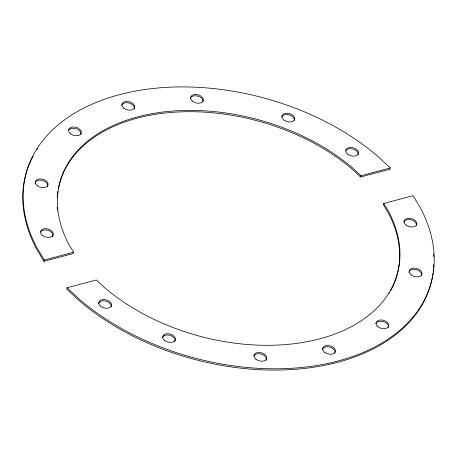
<?xml version="1.0" encoding="UTF-8"?>
<svg xmlns="http://www.w3.org/2000/svg" width="457" height="457" viewBox="0 0 457 457"><rect width="100%" height="100%" fill="white"/><g stroke="black" fill="none" stroke-linecap="round" stroke-linejoin="round"><path stroke-width="0.69" d="M390.249 167.93L360.973 175.728L353.067 168.353A174.82 112.136 15.1 0 0 137.443 116.923A174.82 112.136 15.1 0 0 68.681 244.072L73.571 252.247L73.223 253.544L43.946 261.335L44.295 260.044L36.686 247.311A209.786 134.564 15.1 0 1 119.197 94.736A209.786 134.564 15.1 0 1 377.95 156.454L390.249 167.93L389.901 169.227L360.619 177.019L352.718 169.65A174.82 112.136 15.1 0 0 175.054 112.159A174.82 112.136 15.1 0 0 58.382 188.61M67.099 287.773L79.404 299.255A209.786 134.564 15.1 0 0 338.151 360.967A209.786 134.564 15.1 0 0 420.663 208.392L413.054 195.665L383.777 203.456L388.667 211.637A174.82 112.136 15.1 0 1 319.906 338.786A174.82 112.136 15.1 0 1 104.282 287.356L96.381 279.981L67.099 287.773L66.751 289.07L79.05 300.546A209.786 134.564 15.1 0 0 293.257 369.462A209.786 134.564 15.1 0 0 432.516 276.422M360.619 177.019L360.973 175.728M383.777 203.456L383.429 204.753L388.319 212.928A174.82 112.136 15.1 0 1 390.821 290.412M44.295 260.044L73.571 252.247M43.946 261.335L36.337 248.608A209.786 134.564 15.1 0 1 33.001 156.254M345.709 150.799A6.558 4.204 15.1 0 1 353.227 149.131A6.558 4.204 15.1 0 1 358.174 154.615M375.803 323.716A6.558 4.204 15.1 0 1 383.492 321.671A6.558 4.204 15.1 0 1 388.33 327.555M322.413 349.251A6.558 4.204 15.1 0 1 330.103 347.206A6.558 4.204 15.1 0 1 334.941 353.09M408.889 272.218A6.558 4.204 15.1 0 1 416.07 269.601A6.558 4.204 15.1 0 1 421.64 275.257M68.322 130.742A6.558 4.204 15.1 0 1 76.011 128.697A6.558 4.204 15.1 0 1 80.849 134.581M36.76 149.822A209.786 134.564 15.1 0 1 37.497 148.679M433.619 253.921A209.786 134.564 15.1 0 1 433.79 256.783M433.802 264.592A209.786 134.564 15.1 0 1 433.642 267.396M433.527 268.802A209.786 134.564 15.1 0 1 433.236 271.589M433.059 272.978A209.786 134.564 15.1 0 1 432.745 275.045M98.472 303.682A6.558 4.204 15.1 0 1 105.653 301.066A6.558 4.204 15.1 0 1 111.222 306.721M47.757 186.079A6.558 4.204 15.1 0 1 47.477 186.856M34.966 183.451A6.558 4.204 15.1 0 1 41.564 180.298A6.558 4.204 15.1 0 1 47.808 185.668M403.799 222.016A6.558 4.204 15.1 0 1 411.18 219.88A6.558 4.204 15.1 0 1 416.436 225.455M52.846 236.275A6.558 4.204 15.1 0 1 52.681 236.657M40.49 232.059A6.558 4.204 15.1 0 1 48.008 230.391A6.558 4.204 15.1 0 1 52.961 235.881M162.446 337.466A6.558 4.204 15.1 0 1 170.135 335.415A6.558 4.204 15.1 0 1 174.974 341.299M253.915 355.837A6.558 4.204 15.1 0 1 262.044 354.375A6.558 4.204 15.1 0 1 266.105 360.43M190.375 98.244A6.558 4.204 15.1 0 1 198.064 96.199A6.558 4.204 15.1 0 1 202.902 102.082M281.678 116.998A6.558 4.204 15.1 0 1 289.053 114.861A6.558 4.204 15.1 0 1 294.314 120.431M121.711 105.207A6.558 4.204 15.1 0 1 129.4 103.156A6.558 4.204 15.1 0 1 134.238 109.04M389.798 292.246A174.82 112.136 15.1 0 1 389.084 293.457M57.388 210.186A174.82 112.136 15.1 0 1 57.171 207.347M57.211 197.527A174.82 112.136 15.1 0 1 57.456 194.762M57.616 193.385A174.82 112.136 15.1 0 1 57.908 191.329M347.788 154.272A6.558 4.204 15.1 0 0 358.414 153.718A6.558 4.204 15.1 0 0 350.256 147.405A6.558 4.204 15.1 0 0 347.788 154.272M164.697 340.562A6.558 4.204 15.1 0 0 175.322 340.002A6.558 4.204 15.1 0 0 167.165 333.696A6.558 4.204 15.1 0 0 164.697 340.562M255.994 359.311A6.558 4.204 15.1 0 0 266.625 358.756A6.558 4.204 15.1 0 0 258.462 352.444A6.558 4.204 15.1 0 0 255.994 359.311M324.659 352.353A6.558 4.204 15.1 0 0 335.289 351.793A6.558 4.204 15.1 0 0 327.132 345.486A6.558 4.204 15.1 0 0 324.659 352.353M378.053 326.812A6.558 4.204 15.1 0 0 388.678 326.258A6.558 4.204 15.1 0 0 380.521 319.946A6.558 4.204 15.1 0 0 378.053 326.812M411.249 274.914A6.558 4.204 15.1 0 0 421.88 274.36A6.558 4.204 15.1 0 0 413.716 268.048A6.558 4.204 15.1 0 0 411.249 274.914M406.05 225.118A6.558 4.204 15.1 0 0 416.675 224.558A6.558 4.204 15.1 0 0 408.518 218.252A6.558 4.204 15.1 0 0 406.05 225.118M100.831 306.384A6.558 4.204 15.1 0 0 111.462 305.824A6.558 4.204 15.1 0 0 103.299 299.512A6.558 4.204 15.1 0 0 100.831 306.384M192.626 101.345A6.558 4.204 15.1 0 0 203.251 100.786A6.558 4.204 15.1 0 0 195.093 94.473A6.558 4.204 15.1 0 0 192.626 101.345M283.923 120.094A6.558 4.204 15.1 0 0 294.554 119.534A6.558 4.204 15.1 0 0 286.39 113.227A6.558 4.204 15.1 0 0 283.923 120.094M70.567 133.838A6.558 4.204 15.1 0 0 81.197 133.284A6.558 4.204 15.1 0 0 73.034 126.972A6.558 4.204 15.1 0 0 70.567 133.838M42.57 235.538A6.558 4.204 15.1 0 0 53.201 234.984A6.558 4.204 15.1 0 0 45.037 228.671A6.558 4.204 15.1 0 0 42.57 235.538M37.371 185.736A6.558 4.204 15.1 0 0 47.996 185.182A6.558 4.204 15.1 0 0 39.839 178.87A6.558 4.204 15.1 0 0 37.371 185.736M123.956 108.303A6.558 4.204 15.1 0 0 134.587 107.749A6.558 4.204 15.1 0 0 126.423 101.437A6.558 4.204 15.1 0 0 123.956 108.303"/></g></svg>
